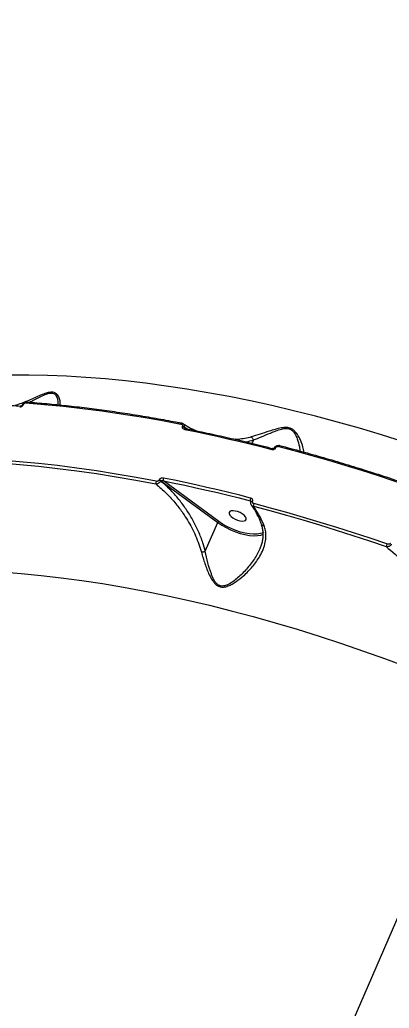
# Model space of a CAD drawing. Header units: millimetres. Extents: x -5517 to 6387, y -5295 to 6147.
# Drawn here: x 3169.1 to 3350.7, y 2253.7 to 2739.8 of the extents above; entities that cross this region are included whole.
import ezdxf

# ---------------------------------------------------------------- set-up
doc = ezdxf.new("R2010")
doc.units = ezdxf.units.MM
for name, color, linetype in [('DIKOM_ОБЪЕКТ', 7, 'Continuous'), ('DIKOM_РАЗМЕР_ЗОНА', 7, 'Continuous'), ('DIKOM_РАЗМЕР_ОБЪЕКТА', 7, 'Continuous')]:
    doc.layers.add(name, color=color, linetype=linetype)
doc.styles.add('style1', font='arial.ttf', dxfattribs={"width": 0.8})
doc.dimstyles.new('1-50', dxfattribs={"dimtxt": 300, "dimasz": 200, "dimexe": 100, "dimexo": 0, "dimgap": 100, "dimtad": 1, "dimtxsty": 'style1', "dimcen": 200, "dimclrd": 7, "dimclre": 7, "dimclrt": 7, "dimadec": 1, "dimazin": 2, "dimtfac": 1, "dimtmove": 0, "dimatfit": 2, "dimfxl": 0, "dimlwd": 25, "dimlwe": 18, "dimarcsym": 0})

# ---------------------------------------------------------------- blocks, each defined once
blk = doc.blocks.new('*D2')
at = {"layer": 'Defpoints', "color": 0, "transparency": 16777216}
for p in [(4491.49, 3838.97), (-2445.56, 374.31), (4491.49, -4687.8)]:
    blk.add_point(p, dxfattribs=at)
at = {"layer": 'DIKOM_РАЗМЕР_ОБЪЕКТА', "color": 7, "lineweight": 18, "transparency": 16777216}
for p, q in [((4491.49, 3838.97), (4491.49, -4787.8)), ((-2445.56, 374.31), (-2445.56, -4787.8))]:
    blk.add_line(p, q, dxfattribs=at)
at = {"layer": 'DIKOM_РАЗМЕР_ОБЪЕКТА', "color": 7, "lineweight": 25, "transparency": 16777216}
blk.add_line((-2245.56, -4687.8), (4291.49, -4687.8), dxfattribs=at)
at = {"layer": 'DIKOM_РАЗМЕР_ОБЪЕКТА', "color": 7, "transparency": 16777216}
for points in [[(-2245.56, -4654.47), (-2245.56, -4721.14), (-2445.56, -4687.8)], [(4291.49, -4654.47), (4291.49, -4721.14), (4491.49, -4687.8)]]:
    blk.add_solid(points, dxfattribs=at)
at = {"layer": 'DIKOM_РАЗМЕР_ОБЪЕКТА', "color": 7, "transparency": 16777216, "insert": (1022.97, -4434.63), "char_height": 300, "attachment_point": 5, "style": 'style1'}
blk.add_mtext('6900', dxfattribs=at)
blk = doc.blocks.new('*D3')
at = {"layer": 'Defpoints', "color": 0, "transparency": 16777216}
for p in [(6386.85, 4728.17), (-4131.44, -152.69), (6386.85, -5195.35)]:
    blk.add_point(p, dxfattribs=at)
at = {"layer": 'DIKOM_РАЗМЕР_ЗОНА', "color": 7, "lineweight": 18, "transparency": 16777216}
for p, q in [((6386.85, 4728.17), (6386.85, -5295.35)), ((-4131.44, -152.69), (-4131.44, -5295.35))]:
    blk.add_line(p, q, dxfattribs=at)
at = {"layer": 'DIKOM_РАЗМЕР_ЗОНА', "color": 7, "lineweight": 25, "transparency": 16777216}
blk.add_line((-3931.44, -5195.35), (6186.85, -5195.35), dxfattribs=at)
at = {"layer": 'DIKOM_РАЗМЕР_ЗОНА', "color": 7, "transparency": 16777216}
for points in [[(-3931.44, -5162.02), (-3931.44, -5228.69), (-4131.44, -5195.35)], [(6186.85, -5162.02), (6186.85, -5228.69), (6386.85, -5195.35)]]:
    blk.add_solid(points, dxfattribs=at)
at = {"layer": 'DIKOM_РАЗМЕР_ЗОНА', "color": 7, "transparency": 16777216, "insert": (1127.71, -4942.18), "char_height": 300, "attachment_point": 5, "style": 'style1'}
blk.add_mtext('10500', dxfattribs=at)

msp = doc.modelspace()

# ---------------------------------------------------------------- linework, layer by layer
at = {"layer": 'DIKOM_ОБЪЕКТ', "color": 7, "linetype": 'Continuous', "lineweight": 15}
for p, q in [((3170.436, 2550.41), (3170.456, 2550.456)), ((3170.914, 2550.575), (3170.934, 2550.62)), ((3249.075, 2539.995), (3249.038, 2539.91)), ((3249.87, 2539.545), (3249.907, 2539.63)), ((3251.014, 2538.706), (3249.87, 2539.545)), ((3249.907, 2539.63), (3251.764, 2538.553)), ((3283.997, 2533.16), (3283.285, 2531.516)), ((3294.222, 2529.284), (3294.234, 2529.311)), ((3294.996, 2529.398), (3295.007, 2529.425)), ((3237.6, 2513.5), (3237.564, 2513.415)), ((3238.396, 2513.05), (3238.433, 2513.135)), ((3238.433, 2513.135), (3266.426, 2492.588)), ((3266.894, 2493.086), (3239.702, 2513.046)), ((3282.398, 2503.273), (3282.781, 2502.813)), ((3282.773, 2502.847), (3282.785, 2502.874)), ((3283.546, 2502.961), (3283.558, 2502.988)), ((3260.293, 2478.425), (3266.426, 2492.588)), ((3287.913, 2486.471), (3288.879, 2486.802)), ((3397.237, 2396.263), (3272.139, 2107.406))]:
    msp.add_line(p, q, dxfattribs=at)
at = {"layer": 'DIKOM_ОБЪЕКТ', "color": 7, "linetype": 'Continuous', "lineweight": 15, "flags": 128}
for points in [[(3357.745, 2532.324), (3346.877, 2535.72), (3336.032, 2538.943), (3325.218, 2541.99), (3314.447, 2544.857), (3303.728, 2547.542), (3293.071, 2550.043), (3282.486, 2552.357), (3271.983, 2554.482), (3261.571, 2556.417), (3251.262, 2558.158), (3241.063, 2559.706), (3230.984, 2561.057), (3221.036, 2562.212), (3211.226, 2563.169), (3201.565, 2563.926), (3192.061, 2564.484), (3182.723, 2564.841), (3173.56, 2564.999), (3164.58, 2564.955)], [(3172.122, 2551.39), (3181.275, 2550.651), (3190.549, 2549.751), (3199.937, 2548.689), (3209.431, 2547.467), (3219.027, 2546.086), (3228.717, 2544.545), (3238.495, 2542.847), (3248.353, 2540.993)], [(3248.801, 2541.438), (3248.745, 2541.439), (3248.665, 2541.411), (3248.583, 2541.35), (3248.501, 2541.258), (3248.424, 2541.137), (3248.353, 2540.993)], [(3250.62, 2538.786), (3250.583, 2538.789), (3250.501, 2538.767), (3250.415, 2538.709), (3250.331, 2538.616), (3250.249, 2538.491), (3250.175, 2538.341)], [(3250.175, 2538.341), (3255.464, 2537.267), (3260.773, 2536.15), (3266.099, 2534.99), (3271.444, 2533.786), (3276.804, 2532.54), (3282.18, 2531.25), (3287.57, 2529.919), (3292.973, 2528.545)], [(3293.371, 2529.001), (3293.336, 2529.003), (3293.269, 2528.978), (3293.196, 2528.917), (3293.121, 2528.821), (3293.046, 2528.696), (3292.973, 2528.545)], [(3294.221, 2529.281), (3294.225, 2529.29), (3294.297, 2529.373), (3294.418, 2529.428), (3294.582, 2529.451), (3294.778, 2529.44), (3294.996, 2529.398)], [(3294.234, 2529.311), (3294.237, 2529.317), (3294.309, 2529.4), (3294.43, 2529.455), (3294.594, 2529.478), (3294.79, 2529.468), (3295.007, 2529.425)], [(3296.788, 2530.464), (3296.739, 2530.464), (3296.675, 2530.432), (3296.606, 2530.368), (3296.534, 2530.273), (3296.463, 2530.152), (3296.394, 2530.007)], [(3296.394, 2530.007), (3304.505, 2527.845), (3312.639, 2525.59), (3320.791, 2523.243), (3328.959, 2520.806), (3337.139, 2518.28), (3345.327, 2515.665), (3353.52, 2512.962), (3361.713, 2510.174)], [(3236.158, 2512.834), (3226.3, 2514.688), (3216.522, 2516.386), (3206.832, 2517.927), (3197.236, 2519.308), (3187.741, 2520.53), (3178.354, 2521.592), (3169.08, 2522.492), (3159.927, 2523.231)], [(3159.976, 2521.887), (3169.109, 2521.15), (3178.362, 2520.252), (3187.729, 2519.193), (3197.203, 2517.973), (3206.778, 2516.595), (3216.446, 2515.058), (3226.202, 2513.363), (3236.039, 2511.513)], [(3282.608, 2504.611), (3277.205, 2505.985), (3271.815, 2507.317), (3266.439, 2508.606), (3261.078, 2509.853), (3255.734, 2511.056), (3250.407, 2512.216), (3245.099, 2513.333), (3239.81, 2514.407)], [(3239.702, 2513.046), (3244.978, 2511.975), (3250.274, 2510.861), (3255.588, 2509.703), (3260.92, 2508.503), (3266.268, 2507.259), (3271.631, 2505.973), (3277.008, 2504.644), (3282.398, 2503.273)], [(3282.773, 2502.847), (3282.776, 2502.853), (3282.848, 2502.936), (3282.969, 2502.991), (3283.133, 2503.014), (3283.329, 2503.003), (3283.546, 2502.961)], [(3282.784, 2502.872), (3282.788, 2502.88), (3282.859, 2502.963), (3282.981, 2503.018), (3283.145, 2503.041), (3283.341, 2503.031), (3283.558, 2502.988)], [(3283.973, 2500.551), (3292.067, 2498.394), (3300.183, 2496.144), (3308.317, 2493.803), (3316.467, 2491.371), (3324.629, 2488.85), (3332.799, 2486.241), (3340.973, 2483.544), (3349.149, 2480.762)], [(3349.518, 2482.014), (3341.325, 2484.803), (3333.132, 2487.505), (3324.944, 2490.12), (3316.764, 2492.647), (3308.596, 2495.084), (3300.444, 2497.431), (3292.31, 2499.686), (3284.199, 2501.848)], [(3272.986, 2495.525), (3273.885, 2494.825), (3274.969, 2494.206), (3276.152, 2493.716), (3277.337, 2493.396), (3278.429, 2493.272), (3279.338, 2493.354), (3279.992, 2493.635), (3280.337, 2494.093), (3280.346, 2494.689), (3280.017, 2495.377), (3279.377, 2496.1), (3278.479, 2496.8), (3277.394, 2497.419), (3276.211, 2497.909), (3275.026, 2498.228), (3273.934, 2498.352), (3273.025, 2498.27), (3272.371, 2497.99), (3272.026, 2497.532), (3272.018, 2496.936), (3272.346, 2496.248), (3272.986, 2495.525)], [(3266.426, 2492.588), (3268.379, 2491.266), (3270.51, 2490.041), (3272.769, 2488.942), (3275.104, 2487.993), (3277.46, 2487.218), (3279.782, 2486.634), (3282.016, 2486.255), (3284.109, 2486.09), (3286.012, 2486.142), (3287.682, 2486.411), (3287.913, 2486.471)], [(3288.888, 2487.574), (3288.859, 2487.56), (3287.505, 2487.096), (3285.886, 2486.835), (3284.04, 2486.785), (3282.011, 2486.945), (3279.845, 2487.313), (3277.593, 2487.879), (3275.309, 2488.631), (3273.045, 2489.551), (3270.854, 2490.617), (3268.788, 2491.805), (3266.894, 2493.086)], [(3160.14, 2468.273), (3169.801, 2467.516), (3179.61, 2466.559), (3189.559, 2465.405), (3199.637, 2464.053), (3209.836, 2462.506), (3220.146, 2460.764), (3230.557, 2458.83), (3241.06, 2456.704), (3251.645, 2454.39), (3262.302, 2451.889), (3273.022, 2449.204), (3283.793, 2446.337), (3294.606, 2443.29), (3305.452, 2440.067), (3316.32, 2436.671), (3327.199, 2433.104), (3338.081, 2429.37), (3348.954, 2425.473), (3359.808, 2421.416)]]:
    msp.add_lwpolyline(points, dxfattribs=at)
at = {"layer": 'DIKOM_ОБЪЕКТ', "color": 7, "linetype": 'Continuous', "lineweight": 15}
for centre, radius, start, end in [((3169.701, 2549.283), 0.578, 94.94457, 165.97124), ((3170.799, 2550.133), 0.456, 75.42127, 142.92237), ((3170.819, 2550.176), 0.458, 75.50343, 142.40942), ((3172.686, 2551.246), 0.582, 95.33268, 165.68882), ((3248.604, 2537.787), 2.167, 54.2392, 78.44782), ((3248.639, 2537.868), 2.171, 54.26401, 78.42301), ((3237.166, 2511.375), 2.169, 54.24843, 78.4386), ((3241.558, 2513.583), 1.932, 154.78263, 196.15133), ((3237.963, 2512.005), 1.986, 155.35054, 194.34269), ((3237.128, 2511.289), 2.17, 54.24998, 78.42328), ((3284.79, 2503.583), 2.412, 154.79129, 187.38726), ((3286.536, 2500.774), 2.572, 155.32953, 184.97265), ((3267.291, 2492.244), 0.931, 115.25432, 158.33433), ((3353.884, 2480.047), 4.789, 155.74061, 171.41448)]:
    msp.add_arc(centre, radius, start, end, dxfattribs=at)
for points, knots in [([(3188.994, 2550.389), (3189.024, 2551.063), (3189.079, 2552.32), (3188.486, 2554.127), (3187.672, 2555.42), (3186.783, 2556.232), (3185.819, 2556.582), (3184.818, 2556.696), (3183.529, 2556.616), (3181.28, 2555.962), (3178.618, 2554.868), (3174.764, 2553.168), (3170.743, 2551.379), (3167.771, 2550.397), (3166.679, 2550.036)], [0, 0, 0, 0, 0.1394272, 0.2597522, 0.3205885, 0.3828966, 0.4335152, 0.4431601, 0.4897816, 0.5533354, 0.6374183, 0.7237348, 0.8984067, 1, 1, 1, 1]), ([(3173.87, 2551.731), (3174.65, 2552.114), (3176.289, 2552.919), (3178.86, 2554.268), (3181.32, 2555.456), (3183.43, 2556.199), (3184.615, 2556.301), (3185.504, 2556.184), (3186.334, 2555.811), (3187.044, 2554.95), (3187.637, 2553.567), (3187.939, 2551.988), (3187.799, 2550.934), (3187.744, 2550.522)], [0, 0, 0, 0, 0.1054505, 0.2215115, 0.3395022, 0.4228418, 0.4820741, 0.4943087, 0.5593696, 0.6407869, 0.7254381, 0.892732, 1, 1, 1, 1]), ([(3137.279, 2551.039), (3138.853, 2551.03), (3143.419, 2551.004), (3151.101, 2550.822), (3160.31, 2550.451), (3166.554, 2550.055), (3169.651, 2549.859)], [0, 0, 0, 0, 0.1499009, 0.4348036, 0.7196969, 1, 1, 1, 1]), ([(3169.14, 2549.423), (3169.285, 2549.427), (3169.575, 2549.435), (3170.038, 2549.623), (3170.455, 2549.917), (3170.754, 2550.255), (3170.869, 2550.484), (3170.914, 2550.575)], [0, 0, 0, 0, 0.2150532, 0.4299896, 0.6447237, 0.8592072, 1, 1, 1, 1]), ([(3169.656, 2549.859), (3169.658, 2549.859), (3169.669, 2549.857), (3169.757, 2549.863), (3169.896, 2549.906), (3170.059, 2549.989), (3170.217, 2550.109), (3170.346, 2550.25), (3170.416, 2550.361), (3170.43, 2550.4), (3170.433, 2550.407)], [0, 0, 0, 0, 0.0491731, 0.1998699, 0.3499679, 0.4932931, 0.6486849, 0.8050469, 0.9611625, 1, 1, 1, 1]), ([(3170.455, 2550.454), (3170.456, 2550.455), (3170.517, 2550.671), (3170.824, 2551.07), (3171.399, 2551.56), (3172.055, 2551.834), (3172.471, 2551.81), (3172.628, 2551.8)], [0, 0, 0, 0, 0.0006527, 0.2533537, 0.5292687, 0.8229007, 1, 1, 1, 1]), ([(3170.934, 2550.62), (3170.965, 2550.681), (3171.042, 2550.835), (3171.243, 2551.062), (3171.521, 2551.258), (3171.831, 2551.383), (3172.025, 2551.388), (3172.122, 2551.39)], [0, 0, 0, 0, 0.142266, 0.3570633, 0.5715256, 0.7856974, 1, 1, 1, 1]), ([(3172.632, 2551.826), (3174.303, 2551.7), (3179.153, 2551.336), (3187.283, 2550.597), (3197.057, 2549.553), (3206.953, 2548.33), (3216.96, 2546.932), (3227.071, 2545.361), (3237.1, 2543.647), (3244.364, 2542.3), (3248.215, 2541.551), (3248.801, 2541.438)], [0, 0, 0, 0, 0.06885, 0.1996948, 0.3305361, 0.4613726, 0.5922052, 0.7230326, 0.8538571, 0.9777901, 1, 1, 1, 1]), ([(3248.353, 2540.993), (3248.501, 2540.95), (3248.761, 2540.874), (3249.015, 2540.64), (3249.135, 2540.387), (3249.137, 2540.162), (3249.089, 2540.034), (3249.075, 2539.995)], [0, 0, 0, 0, 0.3025963, 0.5347099, 0.7254813, 0.9171174, 1, 1, 1, 1]), ([(3248.796, 2541.423), (3248.878, 2541.411), (3249.163, 2541.371), (3249.404, 2541.218), (3249.575, 2541.109)], [0, 0, 0, 0, 0.2894221, 1, 1, 1, 1]), ([(3249.038, 2539.91), (3249.016, 2539.851), (3248.941, 2539.649), (3248.949, 2539.294), (3249.147, 2538.888), (3249.549, 2538.526), (3249.954, 2538.406), (3250.175, 2538.341)], [0, 0, 0, 0, 0.0795934, 0.2757211, 0.4707364, 0.7105036, 1, 1, 1, 1]), ([(3249.907, 2539.63), (3249.935, 2539.709), (3250.026, 2539.967), (3250.053, 2540.384), (3249.92, 2540.842), (3249.69, 2541.034), (3249.568, 2541.136)], [0, 0, 0, 0, 0.1250009, 0.4116381, 0.6863471, 1, 1, 1, 1]), ([(3249.577, 2541.147), (3250.185, 2540.754), (3251.888, 2539.652), (3253.949, 2538.528), (3255.412, 2537.887), (3255.727, 2537.749)], [0, 0, 0, 0, 0.3039907, 0.850032, 1, 1, 1, 1]), ([(3250.288, 2538.924), (3250.212, 2538.98), (3250.067, 2539.088), (3249.928, 2539.255), (3249.865, 2539.389), (3249.849, 2539.476), (3249.864, 2539.525), (3249.87, 2539.545)], [0, 0, 0, 0, 0.3483271, 0.6635488, 0.7939733, 0.9133307, 1, 1, 1, 1]), ([(3250.283, 2538.922), (3250.286, 2538.919), (3250.315, 2538.892), (3250.434, 2538.825), (3250.575, 2538.803), (3250.626, 2538.795)], [0, 0, 0, 0, 0.0570191, 0.6608455, 1, 1, 1, 1]), ([(3250.62, 2538.786), (3252.441, 2538.419), (3257.721, 2537.355), (3266.52, 2535.465), (3277.031, 2533.06), (3285.99, 2530.887), (3291.449, 2529.492), (3293.371, 2529.001)], [0, 0, 0, 0, 0.1293286, 0.3750754, 0.6208233, 0.8665657, 1, 1, 1, 1]), ([(3308.803, 2527.212), (3308.679, 2528.021), (3308.419, 2529.71), (3307.368, 2532.62), (3306.036, 2535.277), (3304.758, 2537.123), (3303.241, 2538.425), (3301.725, 2539.122), (3299.813, 2539.382), (3297.383, 2539.114), (3294.62, 2538.397), (3291.122, 2537.284), (3287.144, 2535.923), (3284.345, 2535.072), (3282.932, 2534.642)], [0, 0, 0, 0, 0.1325948, 0.2771336, 0.3581985, 0.4408107, 0.4869637, 0.5262373, 0.56575, 0.6186208, 0.6892943, 0.7618424, 0.8798186, 1, 1, 1, 1]), ([(3283.997, 2533.16), (3285.307, 2533.68), (3287.95, 2534.73), (3291.655, 2536.333), (3294.947, 2537.664), (3297.488, 2538.532), (3299.754, 2538.931), (3301.506, 2538.733), (3302.842, 2538.047), (3304.106, 2536.736), (3305.112, 2534.852), (3306.077, 2532.141), (3306.681, 2529.625), (3306.737, 2528.228), (3306.755, 2527.777)], [0, 0, 0, 0, 0.1297361, 0.2615719, 0.3377759, 0.4152449, 0.4694138, 0.5086116, 0.5477868, 0.5953264, 0.6821717, 0.7714876, 0.9263059, 1, 1, 1, 1]), ([(3282.932, 2534.642), (3282.668, 2534.568), (3281.336, 2534.194), (3278.878, 2533.759), (3276.507, 2533.4), (3275.214, 2533.479), (3275.053, 2533.488)], [0, 0, 0, 0, 0.1037897, 0.5222349, 0.940761, 1, 1, 1, 1]), ([(3280.137, 2532.281), (3280.22, 2532.29), (3281.539, 2532.436), (3282.808, 2532.811), (3283.997, 2533.163)], [0, 0, 0, 0, 0.0628319, 1, 1, 1, 1]), ([(3283.997, 2533.163), (3283.92, 2533.375), (3283.764, 2533.798), (3283.423, 2534.266), (3283.135, 2534.526), (3282.98, 2534.615), (3282.932, 2534.642)], [0, 0, 0, 0, 0.3252803, 0.6505302, 0.8925485, 1, 1, 1, 1]), ([(3283.997, 2533.163), (3283.997, 2533.163), (3283.998, 2533.162), (3283.997, 2533.161), (3283.997, 2533.16), (3283.997, 2533.16)], [0, 0, 0, 0, 0.303783, 0.6854285, 1, 1, 1, 1]), ([(3292.973, 2528.545), (3293.119, 2528.518), (3293.432, 2528.461), (3293.93, 2528.527), (3294.395, 2528.718), (3294.779, 2529.013), (3294.923, 2529.269), (3294.996, 2529.398)], [0, 0, 0, 0, 0.1890597, 0.4045353, 0.6068899, 0.803401, 1, 1, 1, 1]), ([(3293.374, 2529.006), (3293.41, 2528.996), (3293.51, 2528.968), (3293.706, 2528.975), (3293.906, 2529.026), (3294.053, 2529.1), (3294.154, 2529.181), (3294.207, 2529.249), (3294.215, 2529.272), (3294.218, 2529.281)], [0, 0, 0, 0, 0.1232961, 0.3445285, 0.5154968, 0.6584071, 0.7816741, 0.9141408, 1, 1, 1, 1]), ([(3294.249, 2529.306), (3294.263, 2529.349), (3294.341, 2529.597), (3294.678, 2529.976), (3295.257, 2530.376), (3295.988, 2530.548), (3296.55, 2530.583), (3296.788, 2530.464), (3296.788, 2530.464)], [0, 0, 0, 0, 0.0461435, 0.2607134, 0.4870056, 0.7319291, 0.9994628, 1, 1, 1, 1]), ([(3295.007, 2529.425), (3295.057, 2529.512), (3295.155, 2529.686), (3295.417, 2529.887), (3295.735, 2530.018), (3296.078, 2530.065), (3296.294, 2530.025), (3296.394, 2530.007)], [0, 0, 0, 0, 0.1951605, 0.3901124, 0.5932747, 0.811142, 1, 1, 1, 1]), ([(3296.788, 2530.464), (3298.655, 2529.972), (3304.067, 2528.546), (3313.058, 2526.065), (3323.766, 2522.959), (3332.546, 2520.315), (3337.759, 2518.652), (3339.39, 2518.132)], [0, 0, 0, 0, 0.1321894, 0.3833606, 0.6345324, 0.8857021, 1, 1, 1, 1]), ([(3239.81, 2514.407), (3239.778, 2514.412), (3239.55, 2514.455), (3239.129, 2514.463), (3238.586, 2514.344), (3238.148, 2514.133), (3237.798, 2513.852), (3237.666, 2513.617), (3237.6, 2513.5)], [0, 0, 0, 0, 0.0392545, 0.2872366, 0.4952269, 0.6709985, 0.8353209, 1, 1, 1, 1]), ([(3339.39, 2518.132), (3341.341, 2517.516), (3346.875, 2515.772), (3354.424, 2513.263), (3360.018, 2511.344), (3362.026, 2510.655)], [0, 0, 0, 0, 0.2588455, 0.7338467, 1, 1, 1, 1]), ([(3236.039, 2511.513), (3236.072, 2511.514), (3236.297, 2511.517), (3236.722, 2511.603), (3237.278, 2511.858), (3237.748, 2512.197), (3238.142, 2512.599), (3238.311, 2512.899), (3238.396, 2513.05)], [0, 0, 0, 0, 0.0391348, 0.2683025, 0.4663775, 0.643655, 0.8199328, 1, 1, 1, 1]), ([(3236.039, 2511.513), (3237.769, 2510.034), (3241.254, 2507.056), (3245.647, 2502.161), (3249.902, 2496.519), (3253.111, 2491.211), (3255.593, 2486.001), (3257.191, 2481.997), (3257.995, 2479.272), (3258.383, 2477.956)], [0, 0, 0, 0, 0.173876, 0.3501424, 0.4880625, 0.6922756, 0.7971164, 0.9019391, 1, 1, 1, 1]), ([(3237.564, 2513.415), (3237.521, 2513.339), (3237.436, 2513.186), (3237.211, 2513.005), (3236.932, 2512.871), (3236.59, 2512.798), (3236.325, 2512.804), (3236.179, 2512.83), (3236.158, 2512.834)], [0, 0, 0, 0, 0.1674109, 0.3345251, 0.5091899, 0.7131232, 0.957802, 1, 1, 1, 1]), ([(3260.291, 2478.423), (3259.914, 2479.798), (3259.01, 2483.098), (3257.037, 2488.156), (3254.414, 2493.5), (3251.368, 2498.549), (3247.714, 2503.586), (3243.434, 2508.544), (3240.075, 2511.548), (3238.396, 2513.05)], [0, 0, 0, 0, 0.0999792, 0.2399028, 0.380322, 0.5203832, 0.6601451, 0.8300694, 1, 1, 1, 1]), ([(3238.433, 2513.135), (3238.445, 2513.155), (3238.468, 2513.195), (3238.556, 2513.253), (3238.715, 2513.289), (3238.961, 2513.28), (3239.28, 2513.213), (3239.535, 2513.122), (3239.682, 2513.055), (3239.702, 2513.046)], [0, 0, 0, 0, 0.0552325, 0.1097747, 0.2436744, 0.4175639, 0.6518255, 0.9519076, 1, 1, 1, 1]), ([(3283.558, 2502.988), (3283.582, 2503.051), (3283.659, 2503.258), (3283.664, 2503.637), (3283.48, 2504.069), (3283.117, 2504.429), (3282.778, 2504.55), (3282.608, 2504.611)], [0, 0, 0, 0, 0.0931672, 0.3039052, 0.5302095, 0.7651658, 1, 1, 1, 1]), ([(3282.398, 2503.273), (3282.477, 2503.229), (3282.611, 2503.153), (3282.713, 2503.037), (3282.755, 2502.989)], [0, 0, 0, 0, 0.5836009, 1, 1, 1, 1]), ([(3282.97, 2501.165), (3282.912, 2501.234), (3282.715, 2501.471), (3282.608, 2502.011), (3282.618, 2502.537), (3282.766, 2502.788), (3282.795, 2502.838)], [0, 0, 0, 0, 0.1517848, 0.515966, 0.9048664, 1, 1, 1, 1]), ([(3282.781, 2502.87), (3282.786, 2502.883), (3282.801, 2502.92), (3282.8, 2502.925), (3282.773, 2502.967), (3282.758, 2502.991)], [0, 0, 0, 0, 0.1853455, 0.5427919, 1, 1, 1, 1]), ([(3288.12, 2491.419), (3287.72, 2492.404), (3286.914, 2494.392), (3285.517, 2497.125), (3284.198, 2499.386), (3283.3, 2500.615), (3282.954, 2501.089)], [0, 0, 0, 0, 0.2715525, 0.5481092, 0.8257597, 1, 1, 1, 1]), ([(3282.981, 2501.113), (3283.101, 2500.979), (3283.35, 2500.701), (3283.761, 2500.602), (3283.973, 2500.551)], [0, 0, 0, 0, 0.4818329, 1, 1, 1, 1]), ([(3284.199, 2501.848), (3284.083, 2501.89), (3283.852, 2501.973), (3283.604, 2502.219), (3283.475, 2502.516), (3283.478, 2502.777), (3283.531, 2502.918), (3283.546, 2502.961)], [0, 0, 0, 0, 0.2336763, 0.4673695, 0.6955596, 0.9087143, 1, 1, 1, 1]), ([(3289.227, 2490.976), (3289.102, 2491.28), (3288.315, 2493.191), (3286.673, 2496.585), (3284.885, 2499.212), (3283.973, 2500.551)], [0, 0, 0, 0, 0.0849872, 0.5334679, 1, 1, 1, 1]), ([(3258.383, 2477.956), (3258.928, 2476.067), (3260.033, 2472.245), (3261.848, 2467.563), (3263.524, 2464.398), (3264.857, 2462.639), (3266.079, 2461.531), (3267.593, 2460.843), (3269.453, 2460.737), (3271.468, 2461.281), (3273.515, 2462.258), (3276.121, 2463.897), (3279.593, 2466.665), (3282.894, 2470.067), (3285.456, 2473.371), (3287.276, 2476.196), (3288.847, 2479.367), (3289.869, 2482.643), (3290.23, 2485.767), (3290.047, 2488.499), (3289.483, 2490.202), (3289.227, 2490.976)], [0, 0, 0, 0, 0.0913268, 0.184874, 0.2390174, 0.2664379, 0.294655, 0.3210554, 0.3475155, 0.3830353, 0.4182921, 0.4536305, 0.5268353, 0.6259294, 0.6770924, 0.7282375, 0.790387, 0.85406, 0.9046377, 0.9566769, 1, 1, 1, 1]), ([(3287.246, 2479.883), (3287.478, 2480.434), (3287.982, 2481.631), (3288.507, 2483.515), (3288.809, 2485.525), (3288.813, 2487.573), (3288.557, 2489.535), (3288.139, 2490.78), (3287.944, 2491.359)], [0, 0, 0, 0, 0.142203, 0.3094005, 0.4827745, 0.6607439, 0.8421162, 1, 1, 1, 1]), ([(3289.227, 2490.976), (3289.201, 2490.975), (3288.996, 2490.968), (3288.634, 2491.007), (3288.262, 2491.163), (3288.171, 2491.347), (3288.129, 2491.432)], [0, 0, 0, 0, 0.045101, 0.3641933, 0.7076608, 1, 1, 1, 1]), ([(3287.222, 2479.9), (3286.836, 2479.032), (3285.63, 2476.321), (3282.713, 2472.02), (3279.248, 2468.094), (3276.246, 2465.246), (3273.899, 2463.371), (3271.566, 2462.002), (3269.471, 2461.271), (3267.766, 2461.311), (3266.46, 2461.963), (3265.462, 2462.984), (3264.897, 2463.852), (3264.106, 2465.249), (3262.942, 2468.01), (3261.511, 2472.691), (3260.699, 2476.514), (3260.293, 2478.425)], [0, 0, 0, 0, 0.0622492, 0.1944853, 0.3269106, 0.3889773, 0.4510795, 0.5126476, 0.5562634, 0.5877043, 0.6190694, 0.6508485, 0.6828328, 0.6880636, 0.75762, 0.8787821, 1, 1, 1, 1]), ([(3349.149, 2480.762), (3349.423, 2480.745), (3349.963, 2480.713), (3350.731, 2480.943), (3351.282, 2481.276), (3351.649, 2481.623), (3351.788, 2481.869), (3351.859, 2481.995)], [0, 0, 0, 0, 0.2704434, 0.5335273, 0.7181554, 0.8552952, 1, 1, 1, 1]), ([(3349.149, 2480.762), (3352.106, 2478.292), (3357.011, 2474.197), (3363.364, 2467.643), (3368.546, 2461.652), (3373.422, 2455.215), (3377.486, 2448.984), (3380.768, 2443.123), (3383.11, 2438.177), (3384.965, 2433.515), (3385.806, 2430.621), (3386.229, 2429.169)], [0, 0, 0, 0, 0.1867508, 0.30973, 0.4327025, 0.5585118, 0.6842834, 0.7740097, 0.8643084, 0.9318927, 1, 1, 1, 1]), ([(3351.291, 2482.291), (3351.254, 2482.228), (3351.179, 2482.103), (3350.951, 2481.958), (3350.588, 2481.856), (3350.078, 2481.856), (3349.71, 2481.96), (3349.518, 2482.014)], [0, 0, 0, 0, 0.1206028, 0.2406483, 0.4168791, 0.6950144, 1, 1, 1, 1]), ([(3258.383, 2477.956), (3258.45, 2477.973), (3258.668, 2478.031), (3259.118, 2478.145), (3259.727, 2478.294), (3260.103, 2478.38), (3260.291, 2478.423)], [0, 0, 0, 0, 0.107433, 0.3494641, 0.6746992, 1, 1, 1, 1]), ([(3260.293, 2478.425), (3260.292, 2478.425), (3260.292, 2478.424), (3260.291, 2478.423), (3260.291, 2478.423), (3260.291, 2478.423)], [0, 0, 0, 0, 0.4340463, 0.7779871, 1, 1, 1, 1])]:
    msp.add_open_spline(points, degree=3, knots=knots, dxfattribs=at)

# ---------------------------------------------------------------- dimensions: what is measured, and where the dimension line sits
at = {"layer": 'DIKOM_РАЗМЕР_ЗОНА'}
dim = msp.add_linear_dim(base=(6386.855, -5195.352), p1=(-4131.439, -152.689), p2=(6386.855, 4728.173), text='10500', dimstyle='1-50', dxfattribs=at)
dim.commit()
dim.dimension.update_dxf_attribs({"geometry": '*D3', "text_midpoint": (1127.708, -5195.352), "dimtype": 160})
at = {"layer": 'DIKOM_РАЗМЕР_ОБЪЕКТА'}
dim = msp.add_linear_dim(base=(4491.49, -4687.804), p1=(-2445.558, 374.311), p2=(4491.49, 3838.967), text='6900', dimstyle='1-50', dxfattribs=at)
dim.commit()
dim.dimension.update_dxf_attribs({"geometry": '*D2', "text_midpoint": (1022.966, -4687.804), "dimtype": 160})

doc.saveas('drawing.dxf')
